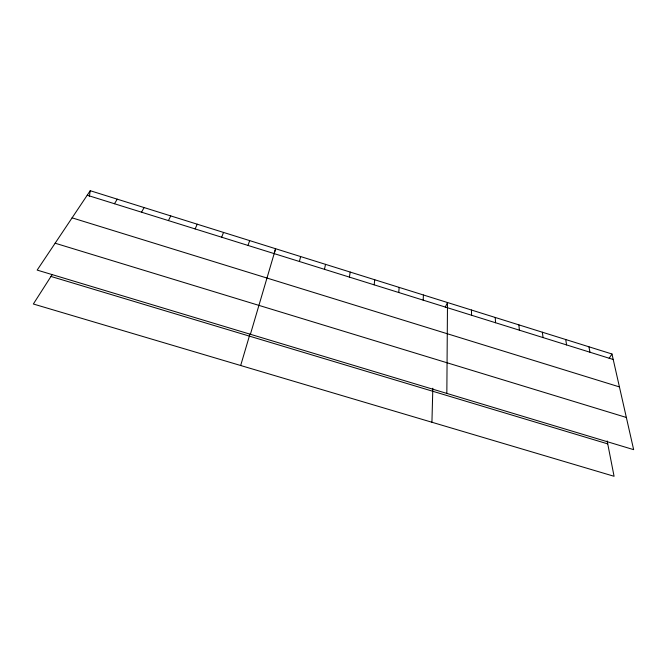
<?xml version="1.0" encoding="UTF-8"?>
<svg xmlns="http://www.w3.org/2000/svg" width="667" height="667" viewBox="0 0 667 667"><rect width="100%" height="100%" fill="white"/><g stroke="black" fill="none" stroke-linecap="round" stroke-linejoin="round"><path stroke-width="1" d="M446.84 393.413L447.499 302.526L445.289 307.153M431.933 422.253L432.825 388.219M423.178 300.142L423.412 294.989M398.741 292.513L399.166 287.402M374.145 284.826L374.771 279.765M89.378 196.515L90.237 190.712L611.972 354.002L633.65 449.65L37.16 270.093L90.237 190.712M349.4 277.097L350.217 272.078M324.487 269.318L325.513 264.349M299.416 261.489L300.642 256.562M240.67 365.508L249.95 334.117M250.408 334.284L275.613 248.733L274.079 253.685M248.007 245.439L249.658 240.612M221.661 237.21L223.537 232.433M195.131 228.931L197.232 224.204M168.434 220.585L170.752 215.916M141.546 212.189L144.097 207.57M114.474 203.735L117.259 199.175M52.093 274.704L33.35 304.002L614.074 476.288L607.153 440.904M609.154 358.321L611.972 354.002M50.984 276.446L607.737 443.888M55.136 243.213L626.355 417.467M72.094 217.851L619.426 386.91M87.219 195.231L613.215 359.488M588.911 346.782L589.978 352.226M565.708 339.52L566.591 344.931M542.354 332.216L543.063 337.577M518.868 324.862L519.393 330.182M495.222 317.459L495.564 322.745M471.436 310.013L471.586 315.258"/></g></svg>
